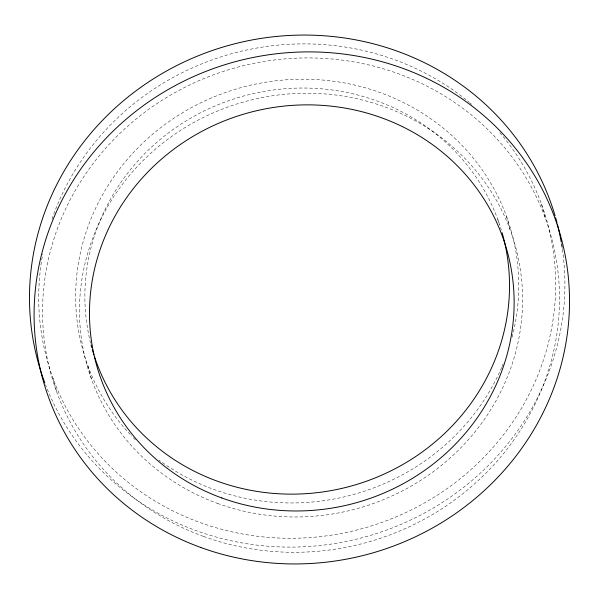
<?xml version="1.0" encoding="UTF-8"?>
<svg xmlns="http://www.w3.org/2000/svg" width="599" height="599" viewBox="0 0 599 599"><rect width="100%" height="100%" fill="white"/><g stroke="black" fill="none" stroke-linecap="round" stroke-linejoin="round"><path stroke-width="0.45" stroke-dasharray="3 2.25" d="M541.436 204.012L545.277 218.043M506.544 216.449L510.385 230.48M497.821 219.563L499.274 224.88M87.851 365.712L91.684 379.744M52.959 378.156L56.793 392.18M561.982 246.646A268.637 255.054 -15.3 0 1 562.266 248.473M562.401 249.386A268.637 255.054 -15.3 0 1 361.511 537.895A268.637 255.054 -15.3 0 1 45.531 384.723M90.614 343.182A213.057 202.282 -15.3 0 1 243.441 96.072A213.057 202.282 -15.3 0 1 501.326 230.053M130.275 434.575A222.319 211.08 -15.3 0 1 245.53 86.421A222.319 211.08 -15.3 0 1 512.04 337.409M503.138 364.005A222.319 211.08 -15.3 0 1 502.044 366.61M501.67 367.472A222.319 211.08 -15.3 0 1 158.87 460.032M135.434 439.906A222.319 211.08 -15.3 0 1 131.54 435.922M499.851 132.574A259.374 246.256 -15.3 0 1 360.134 529.164A259.374 246.256 -15.3 0 1 42.784 253.811M52.008 219.054A259.374 246.256 -15.3 0 1 468.792 101.942M469.511 102.534A259.374 246.256 -15.3 0 1 471.645 104.331M203.623 536.457A259.374 246.256 -15.3 0 0 557.092 264.848A259.374 246.256 -15.3 0 0 142.397 114.027A259.374 246.256 -15.3 0 0 203.623 536.457M217.534 503.407A222.319 211.08 -15.3 0 0 520.509 270.598A222.319 211.08 -15.3 0 0 165.054 141.319A222.319 211.08 -15.3 0 0 217.534 503.407"/><path stroke-width="0.9" d="M557.534 224.827A268.637 255.054 -15.3 0 1 561.226 242.086M561.54 243.905A268.637 255.054 -15.3 0 1 561.982 246.646M44.873 382.993A268.637 255.054 -15.3 0 1 216.479 49.103A268.637 255.054 -15.3 0 1 555.086 215.857M555.602 217.639A268.637 255.054 -15.3 0 1 557.07 223.023M502.104 232.719A213.057 202.282 -15.3 0 1 359.804 483.46A213.057 202.282 -15.3 0 1 96.574 362.605M96.259 361.744A213.057 202.282 -15.3 0 1 94.462 356.517M93.893 354.758A213.057 202.282 -15.3 0 1 92.291 349.449M91.789 347.667A213.057 202.282 -15.3 0 1 91.07 344.979M200.905 547.531A268.637 255.054 -15.3 0 0 567.006 266.218A268.637 255.054 -15.3 0 0 137.493 110.006A268.637 255.054 -15.3 0 0 200.905 547.531M221.78 497.956A213.057 202.282 -15.3 0 0 512.138 274.844A213.057 202.282 -15.3 0 0 171.494 150.955A213.057 202.282 -15.3 0 0 221.78 497.956"/></g></svg>
